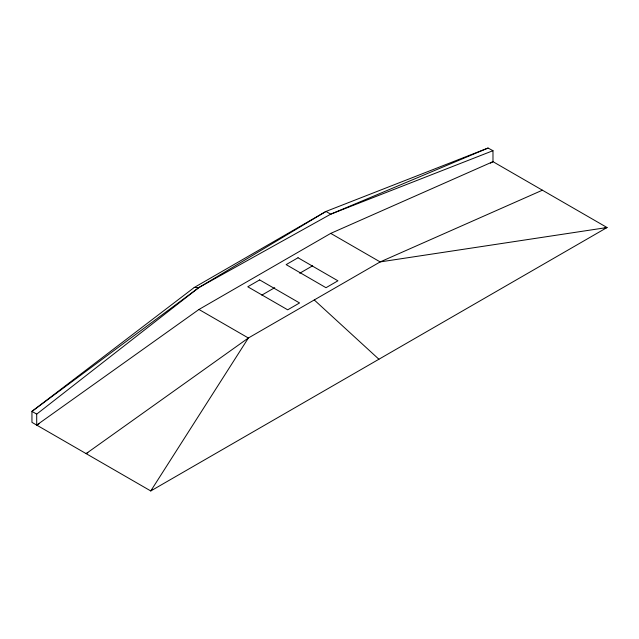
<?xml version="1.0" encoding="UTF-8"?>
<svg xmlns="http://www.w3.org/2000/svg" width="639" height="639" viewBox="0 0 639 639"><rect width="100%" height="100%" fill="white"/><g stroke="black" fill="none" stroke-linecap="round" stroke-linejoin="round"><path stroke-width="0.96" d="M151.962 489.354L150.772 490.952L31.95 422.355L31.95 411.372L194.2 287.518L325.978 211.437L488.06 148.048L492.981 150.692L492.981 161.667L607.05 227.524L150.772 490.952L248.371 337.999L380.157 261.918L542.399 190.198M39.291 423.601L36.703 425.095L36.703 414.12L198.953 287.518L325.978 211.437L330.73 214.177L492.981 150.692M488.06 148.048L330.73 214.177L198.953 287.518L31.95 411.372L36.703 414.12M36.703 425.095L198.953 309.468L330.73 233.387L492.981 161.667L490.393 163.161M261.83 295.122L274.746 287.662M299.723 273.244L312.647 265.784M87.847 452.628L86.121 453.626L248.371 337.999L198.953 309.468M604.151 228.243L607.05 227.524L380.157 261.918L330.73 233.387M194.2 287.518L198.953 287.518M314.26 299.963L378.911 359.238M259.65 279.914L247.772 286.775L287.686 309.819L299.563 302.958L259.65 279.914M298.022 257.757L286.144 264.618L325.994 287.702L337.935 280.801L298.022 257.757"/></g></svg>
